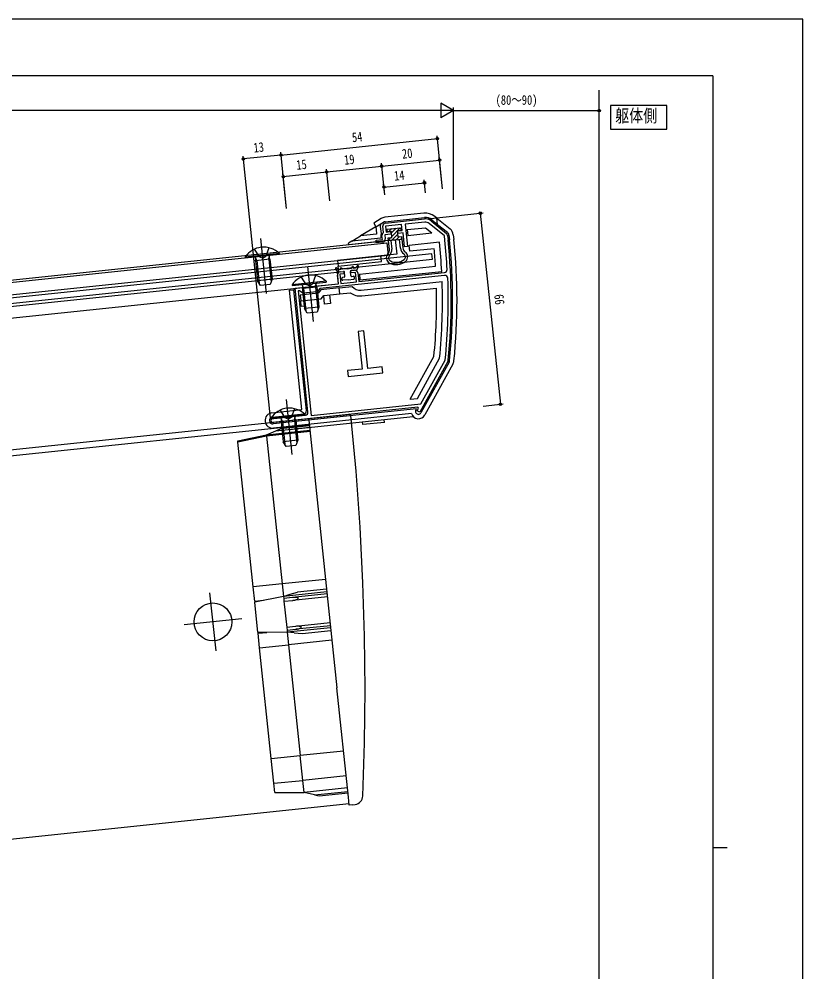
# Model space of a CAD drawing. Units: millimetres, scale not verified. Extents: x -420 to 420, y -297 to 297.
# Drawn here: x 151.3 to 420.5, y -30.2 to 297 of the extents above; entities that cross this region are included whole.
import ezdxf
from ezdxf.enums import TextEntityAlignment as Align

# ---------------------------------------------------------------- set-up
doc = ezdxf.new("R2010")
doc.units = ezdxf.units.MM
doc.header["$LTSCALE"] = 2
for name, color, linetype in [('0-1_USER1', 3, 'Continuous'), ('0-2_YKK_11', 7, 'Continuous'), ('0-3_YKK_12', 2, 'Continuous'), ('0-4_YKK_13', 4, 'Continuous'), ('0-5_YKK_D', 6, 'Continuous'), ('0-6_YKK_ZWAK', 7, 'Continuous'), ('0-7_YSS_K', 3, 'Continuous')]:
    doc.layers.add(name, color=color, linetype=linetype)
doc.styles.add('ＭＳ ゴシック', font='')
doc.styles.get('ＭＳ ゴシック').set_extended_font_data('MS Gothic')

msp = doc.modelspace()

# ---------------------------------------------------------------- linework, layer by layer
at = {"layer": '0-1_USER1'}
msp.add_lwpolyline([(354.457, 259.134), (373.706, 259.134), (373.706, 267.281), (354.457, 267.281)], close=True, dxfattribs=at)
at = {"layer": '0-2_YKK_11'}
for p, q in [((277.069, 226.929), (290.552, 228.346)), ((292.753, 227.694), (298.06, 223.397)), ((298.425, 222.724), (298.591, 221.147)), ((288.281, 163.755), (238.458, 158.518)), ((250.74, 159.809), (250.95, 157.82))]:
    msp.add_line(p, q, dxfattribs=at)
for points in [[(276.125, 223.404), (276.398, 223.741), (276.179, 225.83)], [(290.626, 227.248), (283.847, 226.535), (284.652, 218.877), (283.657, 218.773), (283.156, 223.547), (281.465, 223.369), (281.371, 224.264), (282.863, 224.421), (282.643, 226.509), (277.173, 225.934), (277.393, 223.846), (278.885, 224.003), (278.979, 223.108), (276.89, 222.888), (277.037, 221.496)], [(297.497, 221.032), (297.336, 222.568), (292.093, 226.813)], [(276.147, 220.397), (273.959, 220.167), (273.865, 221.062), (276.052, 221.292), (275.908, 222.67)], [(261.531, 210.213), (262.774, 210.344), (262.858, 209.548), (261.416, 209.397), (261.75, 206.214), (267.121, 206.779), (266.786, 209.961), (265.344, 209.809), (265.26, 210.605), (266.504, 210.736)], [(267.603, 209.846), (267.916, 206.862), (297.401, 209.961)], [(250.5, 162.096), (246.037, 204.563), (250.554, 205.037), (250.748, 204.937), (251.295, 204.995), (251.465, 205.133), (260.955, 206.13), (260.641, 209.114)], [(297.431, 208.959), (254.595, 204.457), (253.705, 203.357), (248.732, 202.835), (247.633, 203.725), (247.136, 203.673), (251.63, 160.908), (289.303, 164.868), (297.617, 179.866), (297.653, 179.981)], [(298.521, 179.435), (288.868, 162.02), (287.993, 162.505), (288.501, 163.422), (288.281, 163.755)], [(238.322, 159.811), (243.187, 160.322), (243.382, 160.222), (243.929, 160.28), (244.099, 160.418), (249.61, 160.997)]]:
    msp.add_lwpolyline(points, dxfattribs=at)
for centre, radius, start, end in [((277.173, 225.934), 1, 96.00001, 185.99999), ((290.865, 225.362), 3, 51, 95.99999), ((290.835, 225.259), 2, 51.00003, 96.00002), ((276.902, 222.774), 1, 141.00003, 186.00002), ((297.431, 222.619), 1, 6.00001, 51), ((276.042, 221.391), 1, 276.00001, 5.99999), ((99.686, 200.241), 198.9, 3.10358, 6), ((99.687, 200.241), 200, 354.13891, 6), ((261.635, 209.219), 1, 96.00001, 185.99999), ((266.608, 209.741), 1, 6.00001, 95.99999), ((297.296, 210.956), 1, 276.00001, 3.10357), ((297.536, 207.964), 1, 2.23546, 96), ((99.686, 200.241), 199, 354.15662, 2.23544), ((297.646, 179.92), 1, 331.00011, 354.13901), ((249.506, 161.992), 1, 276.00001, 5.99999), ((238.39, 159.165), 0.65, 95.99999, 276.00001)]:
    msp.add_arc(centre, radius, start, end, dxfattribs=at)
at = {"layer": '0-3_YKK_12'}
for p, q in [((29.893, 194.916), (274.516, 220.627)), ((29.976, 194.12), (277.581, 220.145)), ((234.189, 221.617), (236.175, 202.721)), ((277.581, 220.145), (278.02, 215.968)), ((30.416, 189.943), (278.02, 215.968)), ((30.834, 185.966), (260.474, 210.102)), ((250.278, 212.047), (252.264, 193.151)), ((260.474, 210.102), (260.892, 206.124)), ((31.252, 181.988), (260.892, 206.124)), ((243.016, 166.337), (245.002, 147.441)), ((35.955, 137.234), (250.74, 159.809)), ((36.164, 135.245), (250.95, 157.82)), ((218.904, 80.044), (216.813, 99.935)), ((227.804, 91.035), (207.913, 88.944)), ((264.643, 27.538), (49.858, 4.963))]:
    msp.add_line(p, q, dxfattribs=at)
at = {"layer": '0-4_YKK_13'}
for p, q in [((290.343, 230.335), (276.86, 228.918)), ((275.628, 228.506), (273.057, 226.961)), ((277.017, 227.426), (290.5, 228.843)), ((294.789, 228.619), (299.319, 224.951)), ((295.011, 226.509), (298.375, 223.785)), ((265.531, 220.689), (268.573, 222.517)), ((273.829, 225.675), (268.573, 222.517)), ((273.991, 223.086), (268.573, 222.517)), ((273.829, 225.675), (274.062, 223.46)), ((275.331, 225.741), (275.586, 223.311)), ((278.155, 223.926), (279.279, 225.05)), ((279.178, 223.602), (280.784, 225.208)), ((279.3, 221.03), (281.254, 222.984)), ((279.306, 222.383), (282.211, 225.288)), ((284.543, 224.698), (290.865, 225.362)), ((284.543, 224.698), (284.752, 222.709)), ((284.752, 222.709), (293.064, 223.582)), ((290.865, 225.362), (293.064, 223.582)), ((298.923, 222.776), (299.088, 221.199)), ((300.414, 222.933), (300.58, 221.356)), ((265.531, 220.689), (264.448, 220.038)), ((264.497, 219.574), (264.448, 220.038)), ((275.553, 221.742), (265.531, 220.689)), ((275.474, 222.488), (275.553, 221.742)), ((278.123, 221.2), (278.919, 221.995)), ((278.154, 220.909), (282.729, 221.39)), ((278.949, 220.993), (279.263, 218.009)), ((280.805, 221.188), (281.929, 222.312)), ((282.247, 218.323), (281.933, 221.307)), ((282.311, 221.346), (282.693, 221.729)), ((295.659, 220.336), (285.217, 219.238)), ((285.426, 217.249), (285.217, 219.238)), ((293.063, 216.341), (30.541, 188.753)), ((240.658, 216.513), (228.923, 215.279)), ((228.949, 215.033), (240.684, 216.266)), ((232.06, 217.957), (233.692, 215.396)), ((237.033, 218.48), (235.969, 215.635)), ((240.658, 216.513), (240.684, 216.266)), ((281.003, 216.282), (275.533, 215.707)), ((293.864, 218.136), (285.426, 217.249)), ((293.251, 214.551), (293.063, 216.341)), ((30.729, 186.963), (293.251, 214.551)), ((228.923, 215.279), (228.949, 215.033)), ((232.476, 213.996), (232.629, 214.61)), ((237.449, 214.519), (232.476, 213.996)), ((232.476, 213.996), (233.198, 207.134)), ((232.907, 214.041), (232.618, 214.939)), ((232.907, 214.041), (233.724, 206.264)), ((234.894, 214.91), (233.692, 215.396)), ((234.894, 214.91), (235.969, 215.635)), ((237.018, 214.473), (237.114, 215.412)), ((237.018, 214.473), (237.836, 206.696)), ((237.449, 214.519), (237.172, 215.088)), ((237.449, 214.519), (238.17, 207.656)), ((275.533, 215.707), (260.616, 214.139)), ((260.616, 214.139), (260.825, 212.15)), ((260.825, 212.15), (275.742, 213.718)), ((275.742, 213.718), (275.533, 215.707)), ((260.617, 210.268), (259.955, 211.179)), ((260.36, 211.473), (260.41, 211.403)), ((261.048, 210.028), (260.825, 212.15)), ((260.891, 210.146), (262.724, 210.339)), ((261.879, 211.054), (261.324, 210.996)), ((261.705, 211.195), (261.879, 211.054)), ((262.442, 211.113), (261.957, 211.506)), ((263.934, 211.27), (262.442, 211.113)), ((263.2, 208.679), (263.054, 210.072)), ((263.934, 211.27), (265.426, 211.427)), ((265.19, 208.888), (265.043, 210.281)), ((267.144, 210.803), (265.31, 210.61)), ((265.426, 211.427), (265.818, 211.912)), ((267.388, 212.211), (267.353, 212.132)), ((267.387, 210.979), (267.845, 212.008)), ((268.152, 209.401), (294.323, 212.151)), ((238.17, 207.656), (233.198, 207.134)), ((234.171, 205.527), (233.198, 207.134)), ((238.17, 207.656), (237.552, 205.882)), ((256.747, 206.943), (245.011, 205.709)), ((245.037, 205.463), (256.772, 206.696)), ((248.148, 208.387), (249.78, 205.826)), ((253.121, 208.91), (252.058, 206.065)), ((256.747, 206.943), (256.772, 206.696)), ((262.112, 207.559), (262.07, 207.957)), ((262.933, 208.35), (262.337, 208.287)), ((264.331, 207.491), (262.441, 207.292)), ((264.331, 207.491), (266.22, 207.689)), ((265.519, 208.621), (266.116, 208.684)), ((266.487, 208.019), (266.446, 208.417)), ((268.727, 203.931), (296.576, 206.858)), ((237.552, 205.882), (234.171, 205.527)), ((244.1, 203.856), (245.592, 204.013)), ((248.406, 162.882), (244.1, 203.856)), ((245.011, 205.709), (245.037, 205.463)), ((246.089, 204.065), (245.592, 204.013)), ((249.951, 162.541), (245.592, 204.013)), ((248.565, 204.426), (248.718, 205.04)), ((248.995, 204.471), (248.707, 205.369)), ((250.983, 205.34), (249.78, 205.826)), ((250.983, 205.34), (252.058, 206.065)), ((253.107, 204.903), (253.203, 205.842)), ((253.537, 204.949), (253.26, 205.518)), ((261.238, 204.652), (265.714, 205.122)), ((261.447, 202.663), (265.025, 203.039)), ((268.936, 201.942), (294.637, 204.643)), ((248.208, 198.255), (247.999, 200.244)), ((248.993, 200.349), (249.202, 198.359)), ((256.199, 199.095), (255.886, 202.078)), ((257.875, 202.288), (258.188, 199.304)), ((249.202, 198.359), (248.208, 198.255)), ((254.259, 198.086), (249.286, 197.564)), ((250.259, 195.957), (249.286, 197.564)), ((254.259, 198.086), (253.641, 196.312)), ((258.188, 199.304), (256.199, 199.095)), ((253.641, 196.312), (250.259, 195.957)), ((285.63, 166.493), (293.749, 181.139)), ((269.063, 176.817), (264.09, 176.295)), ((276.234, 175.56), (276.025, 177.549)), ((298.958, 179.193), (289.305, 161.777)), ((300.27, 178.465), (290.617, 161.05)), ((264.09, 176.295), (264.299, 174.306)), ((264.299, 174.306), (276.234, 175.56)), ((249.485, 161.233), (237.749, 160)), ((237.775, 159.754), (249.511, 160.987)), ((238.113, 161.8), (248.406, 162.882)), ((238.27, 160.308), (249.061, 161.442)), ((286.046, 161.509), (238.667, 156.529)), ((240.887, 162.678), (242.518, 160.116)), ((243.721, 159.631), (244.796, 160.356)), ((245.859, 163.2), (244.796, 160.356)), ((249.485, 161.233), (249.511, 160.987)), ((263.087, 161.107), (264.664, 161.272)), ((237.749, 160), (237.775, 159.754)), ((251.002, 157.323), (241.057, 156.277)), ((241.303, 158.717), (241.456, 159.331)), ((246.276, 159.239), (241.303, 158.717)), ((241.303, 158.717), (242.024, 151.854)), ((241.734, 158.762), (241.445, 159.66)), ((241.734, 158.762), (242.551, 150.985)), ((243.721, 159.631), (242.518, 160.116)), ((244.092, 156.094), (243.988, 157.088)), ((245.845, 159.194), (245.941, 160.132)), ((245.845, 159.194), (246.662, 151.417)), ((246.276, 159.239), (245.998, 159.808)), ((246.276, 159.239), (246.997, 152.377)), ((250.793, 159.312), (250.74, 159.809)), ((250.793, 159.312), (260.462, 67.319)), ((276.768, 158.523), (276.663, 159.517)), ((226.4, 152.223), (236.241, 154.263)), ((236.241, 154.263), (251.159, 155.831)), ((251.211, 155.334), (236.293, 153.766)), ((239.451, 155.606), (251.054, 156.825)), ((239.451, 155.606), (241.057, 156.277)), ((226.452, 151.728), (226.4, 152.223)), ((236.293, 153.768), (226.452, 151.728)), ((231.679, 102), (226.452, 151.728)), ((236.293, 153.766), (236.293, 153.768)), ((236.293, 153.766), (241.624, 103.045)), ((246.997, 152.377), (242.024, 151.854)), ((242.998, 150.247), (242.024, 151.854)), ((246.379, 150.603), (242.998, 150.247)), ((246.997, 152.377), (246.379, 150.603)), ((241.624, 103.045), (231.679, 102)), ((256.542, 104.613), (241.624, 103.045)), ((241.624, 103.045), (242.073, 98.769)), ((242.073, 98.769), (232.233, 96.729)), ((256.991, 100.337), (242.073, 98.769)), ((242.073, 98.769), (244.382, 99.464)), ((242.073, 98.769), (242.147, 98.073)), ((245.207, 98.394), (242.147, 98.073)), ((244.382, 99.464), (246.947, 100.236)), ((257.064, 99.64), (245.207, 98.394)), ((257.169, 98.646), (245.311, 97.4)), ((256.892, 101.281), (246.947, 100.236)), ((242.147, 98.073), (242.251, 97.078)), ((242.251, 97.078), (245.311, 97.4)), ((242.251, 97.078), (243.192, 88.127)), ((246.252, 88.449), (243.192, 88.127)), ((258.11, 89.695), (246.252, 88.449)), ((258.214, 88.701), (246.357, 87.454)), ((233.351, 86.088), (236.335, 86.401)), ((233.874, 81.115), (233.351, 86.088)), ((243.192, 88.127), (243.296, 87.133)), ((243.296, 87.133), (246.357, 87.454)), ((243.296, 87.133), (243.37, 86.437)), ((258.287, 88.005), (243.37, 86.437)), ((245.772, 86.237), (243.37, 86.437)), ((243.37, 86.437), (243.819, 82.16)), ((245.772, 86.237), (248.442, 86.014)), ((248.442, 86.014), (258.387, 87.06)), ((233.874, 81.115), (243.819, 82.16)), ((258.737, 83.728), (243.819, 82.16)), ((243.819, 82.16), (247.823, 44.07)), ((237.871, 43.089), (233.874, 81.115)), ((264.408, 29.771), (260.462, 67.319)), ((237.871, 43.089), (247.823, 44.07)), ((238.757, 34.659), (237.871, 43.089)), ((262.74, 45.638), (247.823, 44.07)), ((248.72, 35.527), (247.823, 44.07)), ((263.638, 37.095), (248.72, 35.527)), ((238.757, 34.659), (248.72, 35.527)), ((239.1, 31.39), (238.757, 34.659)), ((249.15, 31.441), (248.72, 35.527)), ((264.068, 33.009), (249.15, 31.441)), ((239.1, 31.39), (249.15, 31.441)), ((252.785, 30.616), (249.15, 31.441)), ((252.785, 30.616), (264.193, 31.815)), ((252.785, 30.616), (254.3, 30.273)), ((254.3, 30.273), (264.245, 31.318)), ((265.621, 27.17), (266.748, 27.329))]:
    msp.add_line(p, q, dxfattribs=at)
for points in [[(293.068, 228.082), (295.011, 226.509), (294.789, 228.619), (294.012, 229.248)], [(273.057, 226.961), (273.829, 225.675), (276.401, 227.22)], [(277.736, 224.887), (282.311, 225.368), (282.415, 224.374), (281.122, 224.238), (281.331, 222.249), (282.625, 222.385), (283.043, 218.407)], [(278.467, 217.926), (278.049, 221.904), (279.342, 222.04), (279.133, 224.029), (277.84, 223.893), (277.736, 224.887)], [(264.497, 219.574), (280.481, 221.254), (281.003, 216.282)], [(266.129, 211.66), (265.988, 211.486), (266.544, 211.544)], [(268.152, 209.401), (268.361, 207.412), (296.427, 210.361)], [(253.537, 204.949), (248.565, 204.426), (248.763, 202.536), (249.286, 197.564)], [(248.995, 204.471), (249.194, 202.582), (249.813, 196.694)], [(253.107, 204.903), (253.305, 203.014), (253.924, 197.126)], [(253.537, 204.949), (253.735, 203.07), (254.259, 198.086)], [(276.025, 177.549), (271.052, 177.027), (269.693, 189.955), (267.704, 189.746), (269.063, 176.817)], [(285.63, 166.493), (288.058, 166.748), (295.698, 180.53)], [(287.556, 162.747), (287.808, 163.202), (238.51, 158.021)], [(244.092, 156.094), (266.966, 158.498), (278.901, 159.752), (286.598, 160.561)], [(250.74, 159.809), (260.706, 160.856), (263.087, 161.107)], [(269.327, 30.176), (269.896, 48.489), (270.092, 66.804), (269.914, 85.115), (269.365, 103.418), (268.389, 122.577), (267.005, 141.716), (265.213, 160.827)], [(276.768, 158.523), (269.309, 157.739), (269.204, 158.733)], [(236.293, 153.768), (236.283, 153.83), (236.278, 153.864), (236.265, 153.956), (236.254, 154.042), (236.25, 154.077), (236.246, 154.116), (236.237, 154.224), (236.237, 154.253)], [(236.241, 154.263), (239.451, 155.606), (251.054, 156.825)], [(235.185, 97.341), (232.201, 97.027), (231.679, 102)], [(245.311, 97.4), (245.643, 97.442), (245.767, 97.462), (245.962, 97.498), (246.26, 97.567), (246.528, 97.645), (246.758, 97.731), (246.941, 97.822), (247.074, 97.916), (247.133, 98.181), (247.038, 98.256), (246.889, 98.32), (246.69, 98.371), (246.448, 98.407), (246.17, 98.428), (245.864, 98.433), (245.665, 98.428), (245.54, 98.422), (245.207, 98.394)], [(243.37, 86.437), (233.32, 86.386), (232.233, 96.729)], [(246.357, 87.454), (246.707, 87.5), (246.838, 87.521), (247.044, 87.561), (247.356, 87.635), (247.631, 87.72), (247.862, 87.812), (248.04, 87.91), (248.213, 88.106), (248.129, 88.281), (247.993, 88.353), (247.799, 88.412), (247.554, 88.455), (247.267, 88.48), (246.946, 88.488), (246.737, 88.484), (246.604, 88.477), (246.252, 88.449)], [(265.621, 27.17), (264.695, 27.04), (264.408, 29.771)]]:
    msp.add_lwpolyline(points, dxfattribs=at)
msp.add_lwpolyline([(247.999, 200.244), (254.996, 200.979), (255.886, 202.078), (261.447, 202.663), (261.238, 204.652), (254.853, 203.981), (253.963, 202.882), (247.79, 202.233)], close=True, dxfattribs=at)
msp.add_circle((217.858, 89.989), 6.5, dxfattribs=at)
for centre, radius, start, end in [((290.865, 225.362), 5, 51, 96), ((276.823, 225.897), 1.5, 146.7592, 186), ((277.173, 225.934), 3, 96, 121), ((277.173, 225.934), 1.5, 96, 121), ((290.865, 225.362), 3.5, 51, 96), ((277.215, 222.671), 3.25, 165.9408, 172.65764), ((277.215, 222.671), 1.75, 158.53058, 186), ((297.431, 222.619), 1.5, 6, 51), ((297.431, 222.619), 3, 6, 51), ((99.687, 200.241), 197, 2.94472, 5.85458), ((99.687, 200.241), 200.5, 354.13891, 6), ((99.687, 200.241), 202, 354.13891, 6), ((235.308, 210.975), 7.7, 45.98312, 146.01688), ((279.378, 215.005), 2, 136.54158, 243.22093), ((276.474, 217.756), 2, 316.5416, 4.86153), ((276.474, 217.756), 2.8, 316.5416, 5.18686), ((285.027, 218.655), 2.8, 186.81318, 235.45838), ((285.027, 218.655), 2, 187.13845, 235.45838), ((282.759, 215.36), 1.2, 308.77911, 55.45842), ((282.759, 215.36), 2, 308.77911, 55.45842), ((99.687, 200.241), 195, 3.5017, 5.26542), ((232.047, 214.755), 0.6, 346.03043, 96), ((237.711, 215.351), 0.6, 96, 205.96957), ((279.378, 215.005), 1.2, 136.54158, 243.22093), ((280.793, 217.808), 5.14, 243.22093, 308.77911), ((280.793, 217.808), 4.34, 243.22093, 308.77911), ((260.157, 211.326), 0.25, 35.98854, 215.99853), ((261.219, 211.99), 1, 215.98854, 275.99853), ((260.859, 210.444), 0.3, 215.99853, 275.99853), ((261.831, 211.351), 0.2, 50.99853, 230.99853), ((262.756, 210.04), 0.3, 5.99853, 95.99853), ((265.342, 210.312), 0.3, 95.99853, 185.99853), ((265.974, 211.786), 0.2, 320.99853, 140.99853), ((266.439, 212.539), 1, 275.99853, 336.00852), ((267.113, 211.101), 0.3, 275.99853, 335.99853), ((267.616, 212.109), 0.25, 336.00852, 156.00852), ((251.396, 201.405), 7.7, 45.98312, 146.01688), ((253.8, 205.781), 0.6, 96, 205.96957), ((262.368, 207.988), 0.3, 95.99853, 185.99853), ((262.41, 207.591), 0.3, 185.99853, 275.99853), ((262.902, 208.648), 0.3, 275.99853, 5.99853), ((265.488, 208.92), 0.3, 185.99853, 275.99853), ((266.147, 208.386), 0.3, 5.99853, 95.99853), ((266.189, 207.988), 0.3, 275.99853, 5.99853), ((99.687, 200.241), 197, 354.2577, 1.92478), ((248.135, 205.185), 0.6, 346.03043, 96), ((268.361, 207.412), 5.5, 232.65824, 276), ((268.361, 207.412), 3.5, 220.8499, 276), ((99.687, 200.241), 195, 354.37834, 1.29352), ((297.646, 179.92), 1.5, 331, 354.13891), ((297.646, 179.92), 3, 331, 354.13891), ((238.39, 159.165), 2.65, 96, 276), ((244.134, 155.696), 7.7, 45.98312, 146.01688), ((246.538, 160.071), 0.6, 96, 205.96957), ((248.956, 162.437), 1, 276, 6), ((264.716, 160.775), 0.5, 5.96817, 96), ((288.43, 162.262), 2.5, 197.53696, 331), ((288.43, 162.262), 1, 151, 331), ((238.39, 159.165), 1.15, 96, 276), ((240.874, 159.476), 0.6, 346.03043, 96), ((266.33, 30.3), 3, 278, 357.63909)]:
    msp.add_arc(centre, radius, start, end, dxfattribs=at)
at = {"layer": '0-5_YKK_D'}
for p, q in [((295.505, 265.579), (-372.984, 265.579)), ((300.505, 265.579), (291.845, 265.579)), ((300.505, 265.579), (296.175, 268.079)), ((296.175, 268.079), (296.175, 263.079)), ((300.505, 265.579), (296.175, 263.079)), ((300.505, 241.219), (300.505, 266.579)), ((300.505, 234.932), (300.505, 266.579)), ((300.505, 265.579), (350.505, 265.579)), ((350.505, 261.487), (350.505, 266.579)), ((241.228, 250.311), (294.933, 255.955)), ((296.746, 238.704), (294.828, 256.95)), ((237.639, 160.091), (228.195, 249.946)), ((241.228, 250.311), (228.3, 248.952)), ((243.162, 231.912), (241.124, 251.305)), ((243.044, 233.037), (241.124, 251.305)), ((296.746, 238.704), (295.605, 249.558)), ((257.962, 234.605), (256.819, 245.481)), ((257.962, 234.605), (256.819, 245.481)), ((256.923, 244.487), (275.819, 246.473)), ((276.858, 236.591), (275.715, 247.467)), ((276.858, 236.591), (275.715, 247.467)), ((275.819, 246.473), (295.71, 248.563)), ((243.044, 233.037), (241.901, 243.913)), ((242.005, 242.919), (256.923, 244.487)), ((276.858, 236.591), (276.468, 240.298)), ((276.573, 239.304), (290.496, 240.767)), ((290.857, 237.332), (290.391, 241.762)), ((291.546, 228.45), (310.684, 230.462)), ((309.689, 230.357), (316.588, 164.719)), ((310.621, 164.092), (317.583, 164.823))]:
    msp.add_line(p, q, dxfattribs=at)
for centre in [(350.505, 265.579), (294.933, 255.955), (228.3, 248.952), (241.228, 250.311), (241.228, 250.311), (295.71, 248.563), (275.819, 246.473), (275.819, 246.473), (242.005, 242.919), (256.923, 244.487), (256.923, 244.487), (276.573, 239.304), (290.496, 240.767), (309.689, 230.357), (316.588, 164.719)]:
    msp.add_circle(centre, 0.425, dxfattribs=at)
at = {"layer": '0-6_YKK_ZWAK'}
for p, q in [((389.502, 277.5), (-390.498, 277.5)), ((389.502, 277.5), (389.502, -252.5)), ((389.502, 12.5), (394.502, 12.5))]:
    msp.add_line(p, q, dxfattribs=at)
msp.add_lwpolyline([(-420.5, -297), (420.5, -297), (420.5, 297), (-420.5, 297)], close=True, dxfattribs=at)
at = {"layer": '0-7_YSS_K'}
msp.add_line((350.505, -192.789), (350.505, 272.55), dxfattribs=at)

# ---------------------------------------------------------------- texts
at = {"layer": '0-1_USER1', "style": 'ＭＳ ゴシック', "width": 0.8}
msp.add_text('躯体側', height=4.399, dxfattribs=at).set_placement((356.037, 260.294), align=Align.BOTTOM_LEFT)
at = {"layer": '0-5_YKK_D', "style": 'ＭＳ ゴシック', "width": 0.8}
msp.add_text('(80～90)', height=3.299, dxfattribs=at).set_placement((314.945, 266.579), align=Align.BOTTOM_LEFT)
for s, rotation, p in [('54', 6, (265.869, 253.705)), ('13', 6, (232.055, 250.151)), ('20', 6, (283.055, 248.038)), ('15', 6, (246.755, 244.222)), ('19', 6, (263.165, 245.947)), ('14', 6, (280.328, 240.503)), ('66', 276, (313.449, 202.236))]:
    msp.add_text(s, height=3.299, rotation=rotation, dxfattribs=at).set_placement(p, align=Align.BOTTOM_LEFT)

doc.saveas('drawing.dxf')
